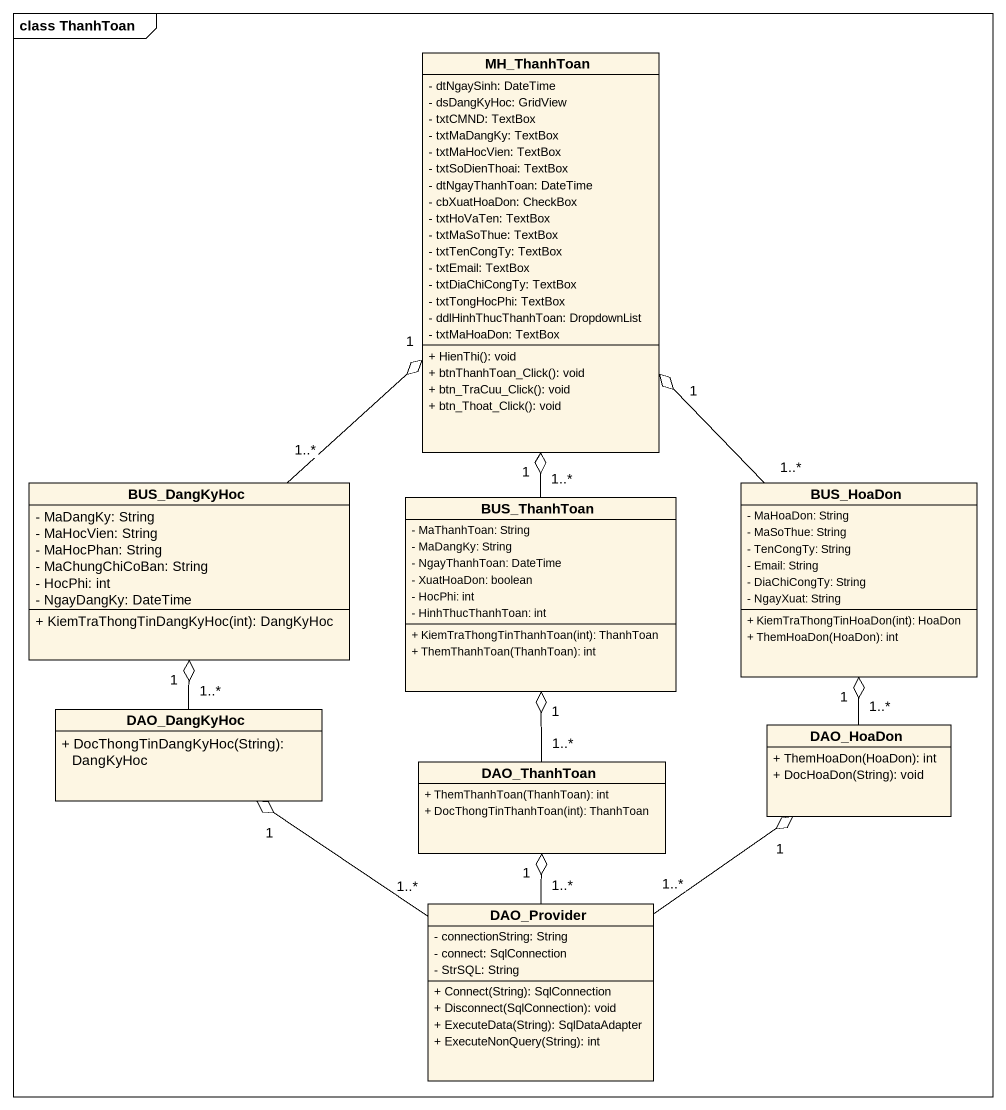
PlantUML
@startuml
mainframe class ThanhToan
hide circle
hide empty members
skinparam classAttributeIconSize 0
class MH_ThanhToan {
  - dtNgaySinh: DateTime
  - dsDangKyHoc: GridView
  - txtCMND: TextBox
  - txtMaDangKy: TextBox
  - txtMaHocVien: TextBox
  - txtSoDienThoai: TextBox
  - dtNgayThanhToan: DateTime
  - cbXuatHoaDon: CheckBox
  - txtHoVaTen: TextBox
  - txtMaSoThue: TextBox
  - txtTenCongTy: TextBox
  - txtEmail: TextBox
  - txtDiaChiCongTy: TextBox
  - txtTongHocPhi: TextBox
  - ddlHinhThucThanhToan: DropdownList
  - txtMaHoaDon: TextBox
  + HienThi(): void
  + btnThanhToan_Click(): void
  + btn_TraCuu_Click(): void
  + btn_Thoat_Click(): void
}
class BUS_DangKyHoc {
  - MaDangKy: String
  - MaHocVien: String
  - MaHocPhan: String
  - MaChungChiCoBan: String
  - HocPhi: int
  - NgayDangKy: DateTime
  + KiemTraThongTinDangKyHoc(int): DangKyHoc
}
class BUS_ThanhToan {
  - MaThanhToan: String
  - MaDangKy: String
  - NgayThanhToan: DateTime
  - XuatHoaDon: boolean
  - HocPhi: int
  - HinhThucThanhToan: int
  + KiemTraThongTinThanhToan(int): ThanhToan
  + ThemThanhToan(ThanhToan): int
}
class BUS_HoaDon {
  - MaHoaDon: String
  - MaSoThue: String
  - TenCongTy: String
  - Email: String
  - DiaChiCongTy: String
  - NgayXuat: String
  + KiemTraThongTinHoaDon(int): HoaDon
  + ThemHoaDon(HoaDon): int
}
class DAO_DangKyHoc {
  + DocThongTinDangKyHoc(String): DangKyHoc
}
class DAO_HoaDon {
  + ThemHoaDon(HoaDon): int
  + DocHoaDon(String): void
}
class DAO_ThanhToan {
  + ThemThanhToan(ThanhToan): int
  + DocThongTinThanhToan(int): ThanhToan
}
class DAO_Provider {
  - connectionString: String
  - connect: SqlConnection
  - StrSQL: String
  + Connect(String): SqlConnection
  + Disconnect(SqlConnection): void
  + ExecuteData(String): SqlDataAdapter
  + ExecuteNonQuery(String): int
}
BUS_DangKyHoc "1..*" -up-o "1" MH_ThanhToan
BUS_ThanhToan "1..*" -up-o "1" MH_ThanhToan
BUS_HoaDon "1..*" -up-o "1" MH_ThanhToan
DAO_DangKyHoc "1..*" -up-o "1" BUS_DangKyHoc
DAO_HoaDon "1..*" -up-o "1" BUS_HoaDon
DAO_ThanhToan "1..*" -up-o "1" BUS_ThanhToan
DAO_Provider "1..*" -up-o "1" DAO_DangKyHoc
DAO_Provider "1..*" -up-o "1" DAO_HoaDon
DAO_Provider "1..*" -up-o "1" DAO_ThanhToan
@enduml
